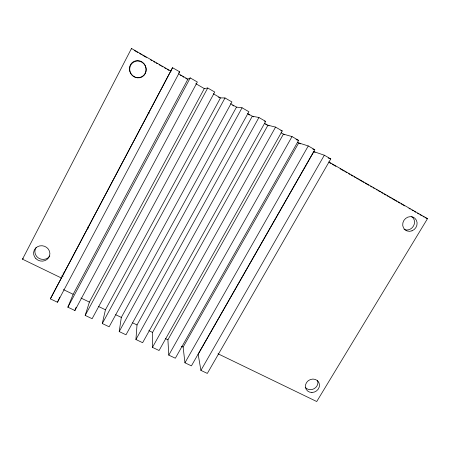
<?xml version="1.0" encoding="UTF-8"?>
<svg xmlns="http://www.w3.org/2000/svg" width="450" height="450" viewBox="0 0 450 450"><rect width="100%" height="100%" fill="white"/><g stroke="black" fill="none" stroke-linecap="round" stroke-linejoin="round"><path stroke-width="0.67" d="M152.454 347.361L152.55 332.415L267.952 125.218L275.563 127.103L282.234 130.944L159.075 350.511L152.454 347.361L275.563 127.103M135.928 339.514L137.014 324.956L252.309 116.212L258.913 117.501L265.669 121.393L142.627 342.697L135.928 339.514L258.913 117.501M119.211 331.571L121.314 317.413L236.486 107.106L242.061 107.786L248.895 111.729L125.989 334.794L119.211 331.571L242.061 107.786M102.296 323.539L105.441 309.791L220.483 97.897L225.006 97.954L231.924 101.942L109.153 326.796L102.296 323.539L225.006 97.954M85.185 315.411L89.392 302.085L204.294 88.577L207.731 87.998L214.74 92.036L92.126 318.707L85.185 315.411L207.731 87.998M74.897 310.522L197.342 82.007L190.249 77.918L187.914 79.149L73.164 294.294L67.871 307.187L74.897 310.522L76.106 307.254M57.459 302.243L179.724 71.848L172.547 67.708L50.355 298.868L57.459 302.243L59.839 297.186M61.729 278.168L22.5 259.183L131.496 48.465L171.084 71.229M50.355 298.868L172.547 67.708M67.871 307.187L190.249 77.918M167.917 339.795L283.421 134.123L292.016 136.581L298.609 140.383L175.343 358.234L168.789 355.123L167.917 339.795L165.482 338.625M168.789 355.123L292.016 136.581M183.122 347.096L298.716 142.926L308.267 145.952L314.781 149.709L191.419 365.873L184.944 362.796L183.122 347.096L181.311 346.23M184.944 362.796L308.267 145.952M313.841 151.633L198.163 354.319L200.914 370.384L207.321 373.421L330.767 158.923L324.332 155.211L313.841 151.633L315.056 152.331M200.914 370.384L324.332 155.211M328.832 161.927L427.5 218.655L316.721 401.535L218.014 353.779M22.5 259.183L23.186 258.339M178.898 72.664L179.724 71.848M264.392 121.117L265.669 121.393M280.901 130.596L282.234 130.944M296.038 139.612L298.609 140.383M312.795 149.057L314.781 149.709M328.213 158.029L330.767 158.923M425.351 217.699L427.5 218.655M63.411 289.609L73.164 294.294M80.949 298.029L89.392 302.085M98.286 306.354L105.441 309.791M115.65 314.696L121.314 317.413M132.66 322.864L137.014 324.956M148.854 330.643L152.55 332.415M61.785 275.867L63.062 276.486M178.644 73.817L187.914 79.149M195.773 83.672L204.294 88.577M213.266 93.741L220.483 97.897M230.541 103.686L236.486 107.106M247.607 113.507L253.463 116.876M264.465 123.21L269.094 125.876M281.121 132.801L284.552 134.769M297.506 142.228L300.392 143.888M180.231 75.15L181.446 75.847M182.666 76.551L183.881 77.248M185.709 78.3L186.93 79.003M218.554 97.2L219.746 97.886M232.633 105.306L233.814 105.981M248.321 114.328L249.486 114.998M265.556 124.251L266.709 124.909M134.179 50.394L137.835 52.498M139.663 53.55L141.491 54.602M142.706 55.299L146.362 57.403M150.626 59.856L151.847 60.553M153.675 61.605L154.896 62.303M156.111 63.006L157.331 63.709M159.159 64.755L160.38 65.458M161.595 66.156L162.816 66.859M164.644 67.911L165.859 68.608M167.079 69.311L168.907 70.363M329.152 162.472L330.981 163.524M332.201 164.227L335.858 166.326M340.121 168.778L344.385 171.231M345.606 171.928L346.826 172.631M348.654 173.683L349.869 174.381M351.09 175.084L352.918 176.136M354.133 176.833L355.354 177.536M356.574 178.234L358.402 179.286M359.618 179.983L363.887 182.436M365.102 183.139L368.758 185.237M370.586 186.289L371.807 186.992M373.022 187.689L374.243 188.393M376.071 189.444L377.291 190.142M378.506 190.845L380.334 191.891M381.555 192.594L382.77 193.292M383.991 193.995L385.819 195.047M387.039 195.744L388.254 196.447M389.475 197.145L391.303 198.197M392.524 198.9L396.787 201.352M398.002 202.05L399.831 203.102M401.051 203.799L404.707 205.903M408.971 208.356L410.192 209.053M412.02 210.105L413.235 210.808M414.456 211.506L415.676 212.209M417.504 213.261L418.719 213.958M419.94 214.661L421.768 215.708M422.989 216.411L424.204 217.114M148.106 112.382L149.276 113.158M87.93 226.991L88.56 228.167M131.496 48.465L131.737 48.994M411.688 216.579A7.515 6.913 -51.2 0 1 413.438 226.108A7.515 6.913 -51.2 0 1 404.083 229.461M317.52 380.278A7.144 6.497 -28.7 0 1 314.156 388.682A7.144 6.497 -28.7 0 1 305.19 387.253M49.815 255.96A8.1 7.599 15.1 0 1 38.571 258.109A8.1 7.599 15.1 0 1 36.225 247.337M63.799 273.836A23.344 22.123 9.7 0 1 63.101 272.835M411.958 230.839A7.594 6.975 -51.2 0 0 414.866 218.244A7.594 6.975 -51.2 0 0 402.874 222.885A7.594 6.975 -51.2 0 0 411.958 230.839M311.923 392.479A7.211 6.548 -28.7 0 0 318.803 382.371A7.211 6.548 -28.7 0 0 306.596 382.466A7.211 6.548 -28.7 0 0 311.923 392.479M129.679 69.097A8.522 8.184 61.2 0 0 142.031 76.911A8.522 8.184 61.2 0 0 142.11 62.297A8.522 8.184 61.2 0 0 129.679 69.097M129.414 68.726A8.617 8.274 61.2 0 0 141.846 76.725A8.617 8.274 61.2 0 0 142.037 61.954A8.617 8.274 61.2 0 0 129.414 68.726M35.927 258.66A8.184 7.678 15 0 0 49.596 255.735A8.184 7.678 15 0 0 39.701 245.908A8.184 7.678 15 0 0 35.927 258.66"/></g></svg>
